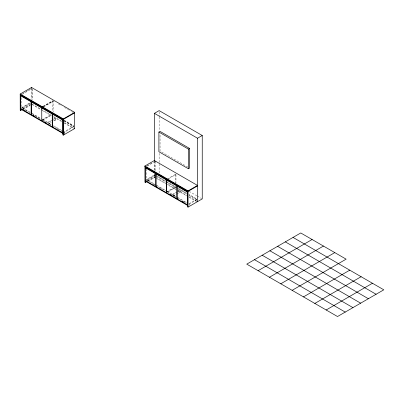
<?xml version="1.0" encoding="UTF-8"?>
<svg xmlns="http://www.w3.org/2000/svg" width="404" height="404" viewBox="0 0 404 404"><rect width="100%" height="100%" fill="white"/><g stroke="black" fill="none" stroke-linecap="round" stroke-linejoin="round"><path stroke-width="0.3" stroke-dasharray="2.02 1.52" d="M22.639 93.592L25.755 91.794M26.048 91.627L30.951 88.794M22.008 94.43L31.881 88.728M21.574 107.621L30.426 102.51M21.462 108.156L31.472 102.384M22.69 107.924L31.335 102.929M22.937 108.671L30.502 104.303M22.806 109.216L30.386 104.838M22.69 109.757L30.255 105.388M43.248 106.121L53.141 100.404M43.248 106.59L53.141 100.879L54.767 101.818M42.829 106.898L52.722 101.187L53.131 101.424L53.131 111.953M43.758 106.833L53.131 101.424M41.789 119.892L51.162 114.478M42.718 119.826L51.571 114.716M42.718 120.301L51.571 115.185M47.738 122.387L51.46 120.235M53.586 119.008L55.181 118.089L55.59 118.327L55.59 120.16L53.464 121.387M51.338 120.781L48.147 122.619L48.147 123.846M53.464 119.554L55.59 118.327M48.803 123.604L51.46 122.074M53.586 120.841L55.181 119.922L55.59 120.16M48.147 124.457L51.338 122.614M63.327 132.33L73.745 126.316M73.745 126.785L64.155 132.335L64.155 133.557M146.834 165.882L152.722 162.479M147.243 166.115L154.171 162.115M145.753 179.916L154.828 174.679L155.237 174.912L145.753 180.391M147.389 179.916L154.828 175.619M147.571 180.704L155.994 175.841M147.98 180.936L154.828 176.982L154.424 176.745M147.389 181.749L154.828 177.452L154.828 174.467M167.019 179.184L175.563 174.255L175.972 174.493L175.972 183.163M168.498 178.805L175.972 174.493M166.488 191.885L175.563 186.648M166.897 192.122L175.972 186.885L175.972 187.355L166.897 192.597M177.225 191.617L172.437 194.38L172.437 195.602M177.755 191.309L179.881 190.082L179.881 191.92L177.755 193.147M172.846 194.617L177.098 192.163M177.634 191.855L180.29 190.319L180.29 192.153L176.568 194.304M172.973 195.91L177.225 193.45M172.846 196.45L176.038 194.607M189.097 203.707L197.102 199.081L188.976 194.39M188.855 204.328L197.112 199.561L188.976 194.864M187.926 167.14L160.065 151.056L160.065 133.86M58.56 104.005L61.812 105.883M64.519 107.449L69.397 110.262M71.564 111.514L73.19 112.453M189.148 191.344L196.783 195.753M197.329 196.071L201.697 198.591M63.968 120.069L73.72 125.7M63.968 120.543L73.72 126.174M64.403 120.922L73.619 126.245M63.994 121.16L73.75 126.79M155.373 174.993L165.67 180.936M166.216 181.25L186.81 193.137M31.876 103.98L51.394 115.246M53.56 116.498L62.236 121.508M64.403 122.755L73.619 128.078M156.454 176.088L166.756 182.032M167.296 182.345L186.815 193.612M32.012 104.53L41.769 110.161M42.309 110.474L51.525 115.797M53.697 117.049L63.453 122.68M63.994 122.993L73.75 128.629M154.424 175.387L156.05 176.326M156.59 176.639L177.189 188.532M177.73 188.845L186.946 194.162M189.112 195.415L196.703 199.798L196.703 201.02M155.515 177.376L186.815 195.45M188.794 196.591L196.571 201.081M156.05 178.159L154.424 177.22L154.424 173.604M156.59 178.472L177.189 190.365M177.73 190.678L186.946 195.996M189.112 197.248L196.703 201.631M22.281 107.686L31.497 113.009M32.037 113.322L41.794 118.953M42.339 119.266L51.55 124.589M53.722 125.841L61.852 130.532M156.197 185.002L146.98 179.679L146.98 180.906M156.737 185.315L166.493 190.951M167.039 191.259L177.336 197.208M177.876 197.521L188.178 203.464M22.412 108.237L30.002 112.615M32.174 113.867L40.844 118.877M43.011 120.129L51.687 125.134M52.227 125.447L61.984 131.083M146.571 179.916L165.544 190.87M167.711 192.122L176.386 197.132M176.927 197.445L186.683 203.076M25.391 110.428L28.103 111.989M34.608 115.746L40.572 119.19M49.783 124.508L50.864 125.134M56.828 128.573L58.994 129.825M152.803 183.987L154.429 184.926M159.848 188.052L163.1 189.931M172.316 195.253L173.937 196.187M174.483 196.501L176.109 197.44M183.694 201.818L185.86 203.071M189.264 204.091L189.264 205.318M175.563 174.255L175.563 182.931M159.141 111.878L159.141 116.271M159.141 116.897L159.141 130.709M159.141 153.308L159.141 173.397M155.237 161.499L155.237 171.256M154.828 161.262L154.828 170.695M154.424 161.029L154.424 170.468M146.162 168.998L146.162 179.533M64.564 132.098L64.564 133.931M55.181 118.089L55.181 119.922M52.722 101.187L52.722 111.721M32.401 89.042L32.401 100.015M31.992 88.804L31.992 99.778M31.876 103.227L31.876 104.449M31.583 87.961L31.583 99.278M21.462 97.627L21.462 107.54"/><path stroke-width="0.61" d="M22.265 109.529L20.644 110.464L20.24 110.226L20.2 94.016L31.542 87.466L74.679 112.368L74.679 128.563L63.337 135.113L62.928 134.875L62.928 119.155M31.578 114.418L31.174 114.655L20.69 108.605L20.69 95.793L21.599 95.218L22.008 95.45L21.462 95.768M20.69 95.793L31.174 101.843L31.578 101.606M31.265 101.894L52.267 114.024L52.677 113.787L52.677 126.598L52.267 126.836L31.265 114.706L31.265 101.894L31.669 101.662M20.69 108.605L21.099 108.368M41.789 107.499L42.829 106.898M42.152 107.711L41.743 107.944L41.789 120.781L42.198 120.549M41.789 107.974L43.238 107.136M31.265 114.706L31.669 114.468M63.241 132.699L62.832 132.931L52.353 126.881L52.353 114.069L52.762 113.837M41.743 120.756L42.152 120.523M20.2 94.016L63.337 118.917L74.679 112.368M74.679 112.842L63.337 119.392L20.2 94.486M52.353 114.069L62.832 120.124L63.241 119.887L21.053 95.531M52.353 126.881L52.762 126.649M62.928 134.875L64.009 134.249M197.521 185.911L188.037 191.385L144.9 166.483L144.9 166.009L154.384 160.534L154.384 161.004L154.424 113.347L159.141 110.62L202.242 135.502L202.242 198.904L188.037 207.106L187.628 206.868L187.628 191.153M158.908 132.073L160.065 131.406L189.562 148.435L189.562 168.084L188.405 168.751L158.908 151.722L158.908 132.073L188.405 149.101L189.562 148.435M145.799 167.549L145.389 167.786L155.873 173.836L156.277 173.604M146.162 167.761L146.708 167.448L146.298 167.211L145.753 167.524L187.496 191.703M154.424 113.347L197.521 138.229L202.242 135.502M177.376 198.591L176.967 198.829L155.964 186.704L155.964 173.892L156.368 173.654M145.799 180.361L145.389 180.598L155.873 186.648L156.277 186.411M144.94 166.504L144.94 182.224L145.344 182.457L146.98 181.517M166.897 192.541L166.443 192.753L166.443 179.942L166.897 179.73M155.964 186.704L156.368 186.466M155.964 173.892L176.967 186.017L177.376 185.779M177.053 186.067L187.532 192.117L187.532 204.929L177.053 198.879L177.053 186.067L177.462 185.83M144.9 166.009L188.037 190.915L197.521 185.441L154.384 160.534M177.053 198.879L177.462 198.642M258.1 270.685L312.1 239.511M269.448 277.235L323.447 246.061M280.79 283.785L334.79 252.611M292.137 290.335L346.137 259.161L300.758 232.962L246.758 264.135L337.512 316.534L383.8 289.814L293.041 237.416M303.48 296.884L349.768 270.165M314.827 303.434L361.11 276.715M326.169 309.984L372.458 283.265M154.828 161.262L155.237 161.499M285.33 241.87L376.084 294.264M74.275 128.326L74.679 128.563M277.614 246.324L368.372 298.718M197.112 201.394L197.521 201.631L197.521 138.229M269.902 250.778L360.656 303.172M23.225 109.646L24.306 110.272M32.982 115.281L34.062 115.908M44.364 121.851L45.99 122.791M61.701 131.861L62.787 132.487M169.604 194.157L171.23 195.097M182.068 201.354L183.148 201.98M21.872 109.757L63.069 133.542M146.571 181.749L187.769 205.535M262.186 255.227L352.945 307.626M254.469 259.681L345.228 312.08M188.405 149.101L188.405 168.751M188.037 190.915L188.037 207.106M176.967 186.017L176.967 198.829M166.488 179.967L166.488 192.779M155.873 173.836L155.873 186.648M145.344 166.741L145.344 182.457M63.337 118.917L63.337 135.113M62.832 120.124L62.832 132.931M52.267 114.024L52.267 126.836M42.208 106.722L42.208 107.191M31.542 87.466L31.542 87.936M31.174 101.843L31.174 114.655M20.644 94.743L20.644 110.464"/></g></svg>
